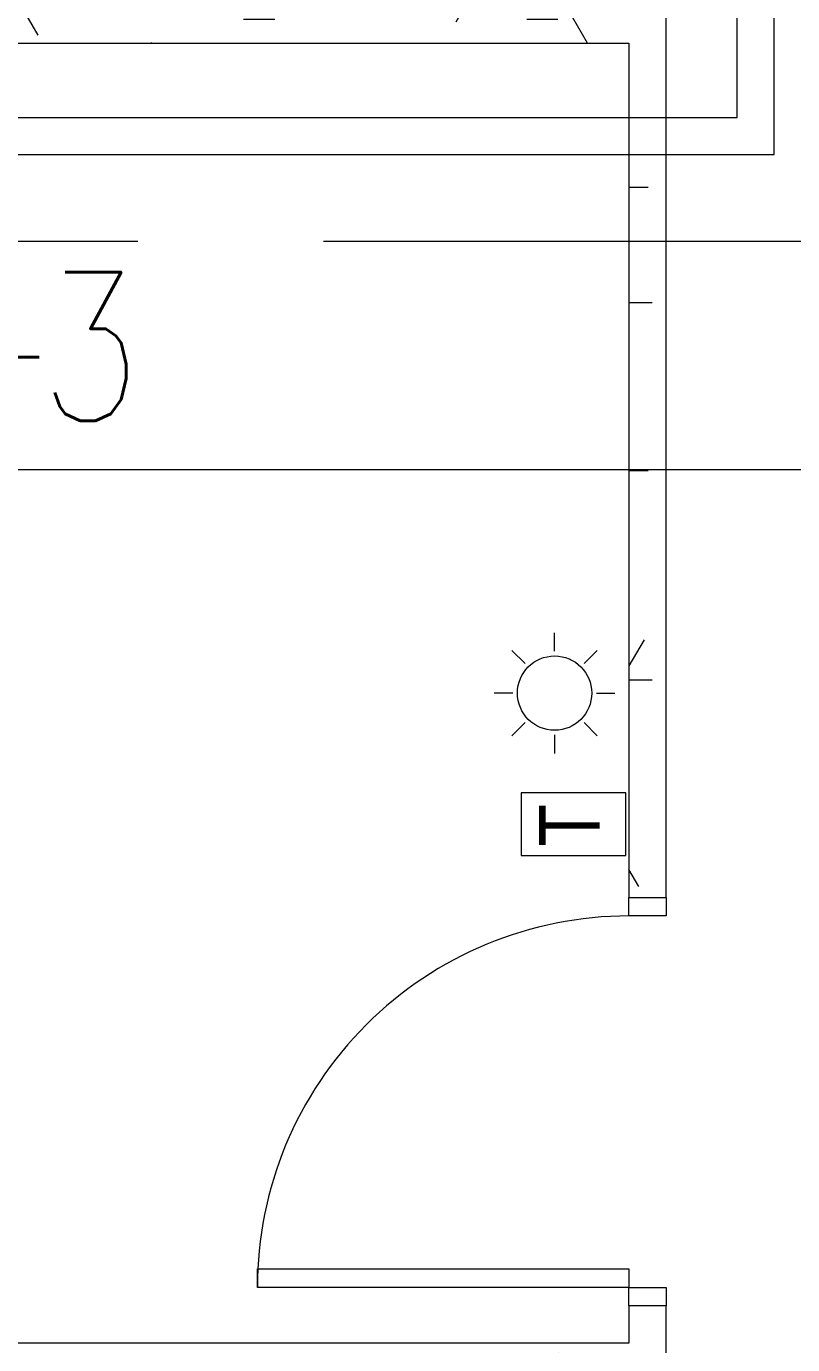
# Model space of a CAD drawing. Header units: millimetres. Extents: x 50620 to 404449, y -131543 to 97.
# Drawn here: x 359615 to 361678, y -88569 to -85020 of the extents above; entities that cross this region are included whole.
import ezdxf

# ---------------------------------------------------------------- set-up
doc = ezdxf.new("R2010")
doc.units = ezdxf.units.MM
doc.linetypes.add('CONTINOUS', pattern=[0])
doc.linetypes.add('IDA - Grid Line', pattern=[3500, 2000, -500, 500, -500])
for name, color, linetype, lineweight in [('1599_DB_A_BLK2_HQ_R21-2ND STOREY 20230517--$0$A-_DETA----_ED-1', 8, 'Continuous', 9), ('1599_DB_A_BLK2_HQ_R21-2ND STOREY 20230517--$0$A-_DOOR----_E', 8, 'Continuous', 9), ('1599_DB_A_BLK2_HQ_R21-2ND STOREY 20230517--$0$S-_COLN----_E', 8, 'Continuous', 9), ('A-_WALL----_H-1', 8, 'Continuous', 9), ('M-_ARCHI', 8, 'Continuous', 5), ('M-AC-TEXT', 5, 'CONTINOUS', 25), ('M-ACMV_CDP', 190, 'DRAIN_PIPE', 13), ('M-ACMV_REF-P', 134, '500-1-RP', 9), ('M-ACMV_REMOTE', 222, 'Continuous', 5)]:
    doc.layers.add(name, color=color, linetype=linetype, lineweight=lineweight)
doc.layers.add('S-_ANOTGRID_E-1', color=9, linetype='IDA - Grid Line', lineweight=5, true_color=0x808080)
doc.styles.add('Arial Narrow_2', font='ARIALN.TTF', dxfattribs={"height": 90})
doc.styles.add('ROMANS', font='romans.shx', dxfattribs={"width": 0.8})
doc.styles.get("Standard").update_dxf_attribs({"font": 'arial.ttf'})
doc.linetypes.add('500-1-RP', pattern='A,0.75,-0.5,0.75,-0.5,0.75,-0.5,0.75,-1.7,["RP",Standard,S=1,R=0,X=-1,Y=-0.5],-1.7', length=7.9)
doc.linetypes.add('DRAIN_PIPE', pattern='A,0.5,-0.2,["D",Standard,S=0.1,R=0,X=-0.1,Y=-0.05],-0.25', length=0.95)
pattern_1 = [(6e-11, (-28420.7, -3975.34), (1016, 254), [83.82, -678.18, 83.82, -678.18, -4064]), (6e-11, (-28420.7, -3975.34), (1016, 254), [-1524, 83.82, -1440.18, 83.82, -678.18, -1778]), (6e-11, (-28420.7, -3975.34), (1016, 254), [-3810, 83.82, -424.18, 83.82, -1186.18]), (120, (-28039.7, -3848.34), (-727.9705, 752.8818), [83.82, -678.18, 83.82, -678.18, -4064]), (120, (-28039.7, -3848.34), (-727.9705, 752.8818), [-1524, 83.82, -1440.18, 83.82, -678.18, -1778]), (120, (-28039.7, -3848.34), (-727.9705, 752.8818), [-3810, 83.82, -424.18, 83.82, -1186.18]), (240, (-27912.7, -3340.34), (-288.0295, -1006.8818), [83.82, -678.18, 83.82, -678.18, -4064]), (240, (-27912.7, -3340.34), (-288.0295, -1006.8818), [-1524, 83.82, -1440.18, 83.82, -678.18, -1778]), (240, (-27912.7, -3340.34), (-288.0295, -1006.8818), [-3810, 83.82, -424.18, 83.82, -1186.18])]

# ---------------------------------------------------------------- blocks, each defined once
blk = doc.blocks.new('Thermostat')
at = {"color": 222, "lineweight": 0}
blk.add_lwpolyline([(817450.2, 27872.2), (817750.2, 27872.2), (817750.2, 27372.2), (817450.2, 27372.2)], close=True, dxfattribs=at)
at = {"color": 222, "lineweight": 0, "insert": (817504.1, 27787.5), "char_height": 290.6, "attachment_point": 1, "style": 'Arial Narrow_2'}
blk.add_mtext_dynamic_manual_height_columns('T', width=565.64, gutter_width=1.94, heights=[0], dxfattribs=at)
blk = doc.blocks.new('1599_DB_A_BLK2_HQ_R21-2ND STOREY 20230517--$0$IDA - Strobe Light - IDA - Strobe Light-3509615-LINKVIEW_BLK2_2ND STOREY')
at = {"layer": '1599_DB_A_BLK2_HQ_R21-2ND STOREY 20230517--$0$A-_DETA----_ED-1'}
for p, q in [((0, 312.5), (0, 362.5)), ((-79.5, 279.5), (-114.9, 314.9)), ((79.5, 279.5), (114.9, 314.9)), ((-112.5, 200), (-162.5, 200)), ((112.5, 200), (162.5, 200)), ((-79.5, 120.5), (-114.9, 85.1)), ((79.5, 120.5), (114.9, 85.1)), ((0, 87.5), (0, 37.5))]:
    blk.add_line(p, q, dxfattribs=at)
blk.add_circle((0, 200), 100, dxfattribs=at)
blk = doc.blocks.new('1599_DB_A_BLK2_HQ_R21-2ND STOREY 20230517--$0$IDA - F - Single - Swing - 1100L X 2200H - B2-TD01-3240952-LINKVIEW_BLK2_2ND STOREY')
at = {"layer": '1599_DB_A_BLK2_HQ_R21-2ND STOREY 20230517--$0$A-_DOOR----_E'}
for p, q in [((-550, 50), (-500, 50)), ((-500, 50), (-500, -50)), ((500, 50), (550, 50)), ((500, -50), (500, 50)), ((-500, -50), (-550, -50)), ((450, -50), (500, -50)), ((450, -1050), (450, -50)), ((500, -50), (500, -1050)), ((550, -50), (500, -50)), ((500, -1050), (450, -1050))]:
    blk.add_line(p, q, dxfattribs=at)
blk.add_arc((500, -50), 1000, 180, 270, dxfattribs=at)
blk = doc.blocks.new('ARCHI 2ND_2024 09 11')
at = {"layer": '1599_DB_A_BLK2_HQ_R21-2ND STOREY 20230517--$0$S-_COLN----_E', "lineweight": 5}
h = blk.add_hatch(dxfattribs=at)
h.set_pattern_fill('FP_3', color=8, style=0, pattern_type=2)
h.set_pattern_definition(pattern_1)
h.paths.add_polyline_path([(-23700, -59366.7), (-23650, -59366.7), (-23650, -56666.7), (-23750, -56666.7), (-23750, -59366.7)], flags=0)
h = blk.add_hatch(dxfattribs=at)
h.set_pattern_fill('FP_3', color=8, style=0, pattern_type=2)
h.set_pattern_definition(pattern_1)
h.paths.add_polyline_path([(-23750, -57066.7), (-23750, -56966.7), (-32600, -56966.7), (-32600, -57066.7), (-25861.6, -57066.7)], flags=0)
h = blk.add_hatch(dxfattribs=at)
h.set_pattern_fill('FP_3', color=8, style=0, pattern_type=2)
h.set_pattern_definition(pattern_1)
h.paths.add_polyline_path([(-25861.6, -60666.7), (-23750, -60666.7), (-23750, -60566.7), (-28750, -60566.7), (-28750, -60666.7)], flags=0)
at = {"layer": 'A-_WALL----_H-1', "lineweight": 5}
h = blk.add_hatch(dxfattribs=at)
h.set_pattern_fill('FP_3', color=256, style=0, pattern_type=2)
h.set_pattern_definition([(360, (102886.37, 38752.37), (1016, 254), [83.82, -678.18, 83.82, -678.18, -4064]), (360, (102886.37, 38752.37), (1016, 254), [-1524, 83.82, -1440.18, 83.82, -678.18, -1778]), (360, (102886.37, 38752.37), (1016, 254), [-3810, 83.82, -424.18, 83.82, -1186.18]), (120, (103267.37, 38879.37), (-727.97045, 752.8818), [83.82, -678.18, 83.82, -678.18, -4064]), (120, (103267.37, 38879.37), (-727.97045, 752.8818), [-1524, 83.82, -1440.18, 83.82, -678.18, -1778]), (120, (103267.37, 38879.37), (-727.97045, 752.8818), [-3810, 83.82, -424.18, 83.82, -1186.18]), (240, (103394.37, 39387.37), (-288.02955, -1006.8818), [83.82, -678.18, 83.82, -678.18, -4064]), (240, (103394.37, 39387.37), (-288.02955, -1006.8818), [-1524, 83.82, -1440.18, 83.82, -678.18, -1778]), (240, (103394.37, 39387.37), (-288.02955, -1006.8818), [-3810, 83.82, -424.18, 83.82, -1186.18])])
h.paths.add_polyline_path([(-23650, -63381.7), (-23650, -62981.7), (-23750, -62981.7), (-23750, -63381.7)])
h.paths.add_polyline_path([(-23650, -61881.7), (-23650, -61866.7), (-23750, -61866.7), (-23750, -61881.7), (-23700, -61881.7)])
h.paths.add_polyline_path([(-23750, -60766.7), (-23650, -60766.7), (-23650, -60466.7), (-23750, -60466.7), (-23750, -60680.4)])
h.paths.add_polyline_path([(-23750, -59366.7), (-23650, -59366.7), (-23650, -56666.7), (-23750, -56666.7), (-23750, -59272.5)])
h.paths.add_polyline_path([(-23650, -55566.7), (-23650, -53716.7), (-23750, -53716.7), (-23750, -55566.7), (-23700, -55566.7)])
h.paths.add_polyline_path([(-23750, -52616.7), (-23650, -52616.7), (-23650, -52416.7), (-23750, -52416.7), (-23750, -52516.7)])
at = {"layer": '1599_DB_A_BLK2_HQ_R21-2ND STOREY 20230517--$0$S-_COLN----_E', "color": 8, "lineweight": 5}
for p, q in [((-23650, -59366.7), (-23650, -53716.7)), ((-28750, -57066.7), (-23750, -57066.7)), ((-23750, -57066.7), (-23750, -59366.7)), ((-23750, -59366.7), (-23650, -59366.7)), ((-23750, -60466.7), (-23750, -60566.7)), ((-23650, -60466.7), (-23750, -60466.7)), ((-23650, -60766.7), (-23650, -60466.7)), ((-23750, -60566.7), (-28750, -60566.7))]:
    blk.add_line(p, q, dxfattribs=at)
at = {"layer": 'S-_ANOTGRID_E-1', "color": 8, "lineweight": 5}
blk.add_line((-38572.1, -57600), (17962.1, -57600), dxfattribs=at)
at = {"layer": '1599_DB_A_BLK2_HQ_R21-2ND STOREY 20230517--$0$S-_COLN----_E', "color": 8, "lineweight": 5}
for name, p, rotation in [('1599_DB_A_BLK2_HQ_R21-2ND STOREY 20230517--$0$IDA - Strobe Light - IDA - Strobe Light-3509615-LINKVIEW_BLK2_2ND STOREY', (-23750, -58816.7), 90.0000000000586), ('1599_DB_A_BLK2_HQ_R21-2ND STOREY 20230517--$0$IDA - F - Single - Swing - 1100L X 2200H - B2-TD01-3240952-LINKVIEW_BLK2_2ND STOREY', (-23700, -59916.7), 270.0000000000586)]:
    blk.add_blockref(name, p, dxfattribs=dict(at, rotation=rotation))

msp = doc.modelspace()

# ---------------------------------------------------------------- block references
at = {"layer": 'M-_ARCHI', "lineweight": 5, "extrusion": (0.000419962, 1.0854e-05, 1), "rotation": 359.9999887056363}
msp.add_blockref('ARCHI 2ND_2024 09 11', (384987.1, -27998.1, 422.1), dxfattribs=at)

# ---------------------------------------------------------------- next in the draw order: linework, layer by layer
at = {"layer": 'M-ACMV_CDP', "ltscale": 2.5}
msp.add_line((357545.3, -86212.9), (362880.9, -86212.9), dxfattribs=at)
at = {"layer": 'M-ACMV_REF-P', "color": 219, "ltscale": 0.25, "true_color": 0x642165}
for p, q in [((361528.6, -85264.7), (361528.6, -79434)), ((357645.3, -85264.7), (361528.6, -85264.7))]:
    msp.add_line(p, q, dxfattribs=at)
at = {"layer": 'M-ACMV_REF-P', "color": 159, "ltscale": 0.25, "true_color": 0x22346e}
for p, q in [((361628.6, -85364.7), (361628.6, -79534)), ((357745.3, -85364.7), (361628.6, -85364.7))]:
    msp.add_line(p, q, dxfattribs=at)

# ---------------------------------------------------------------- next in the draw order: block references
at = {"layer": 'M-ACMV_REMOTE', "lineweight": 5, "xscale": -0.5625, "yscale": 0.5625, "zscale": 0.5625, "rotation": 90}
msp.add_blockref('Thermostat', (376625.5, 372732.1), dxfattribs=at)

# ---------------------------------------------------------------- next in the draw order: texts
at = {"layer": 'M-AC-TEXT', "insert": (358100.5, -86081.6), "char_height": 400, "width": 1936.779, "attachment_point": 7, "line_spacing_factor": 0.8, "style": 'ROMANS', "bg_fill": 3, "box_fill_scale": 1, "bg_fill_color": 256, "bg_fill_transparency": 0}
msp.add_mtext('{\\Fsimplex|c0;\\T0.8;FCU-7-3}', dxfattribs=at)

doc.saveas('drawing.dxf')
